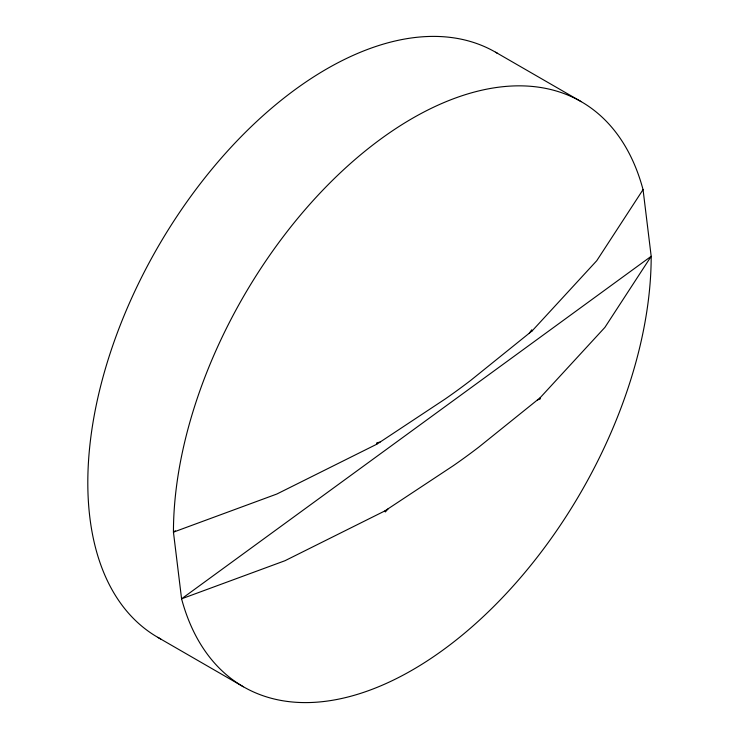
<?xml version="1.0" encoding="UTF-8"?>
<svg xmlns="http://www.w3.org/2000/svg" width="739" height="739" viewBox="0 0 739 739"><rect width="100%" height="100%" fill="white"/><g stroke="black" fill="none" stroke-linecap="round" stroke-linejoin="round"><path stroke-width="1.11" d="M175.309 530.768L173.443 532.135L276.829 494.031L376.714 444.25L376.872 442.772L380.04 442.107L445.238 398.958A652.731 422.819 -7 0 0 470.845 380.28L532.182 330.85L596.77 260.682L643.05 189.618A337.815 195.041 -60 0 0 381.139 138.756A337.815 195.041 -60 0 0 173.443 532.135L181.582 598.821A337.815 195.041 -60 0 0 443.492 649.683A337.815 195.041 -60 0 0 651.188 256.304L643.05 189.618M540.32 397.545L540.163 399.023L537.438 399.938L478.983 446.975A652.731 422.81 -7 0 1 453.376 465.653L384.853 510.935L284.968 560.725L181.582 598.821L651.188 256.304L604.908 327.377L540.32 397.545L537.438 399.938M529.3 333.243L531.72 329.834L532.182 330.85M388.178 508.801L385.315 511.961L384.853 510.935M376.714 444.25L380.04 442.107M495.592 52.22L581.224 101.659M157.776 637.341L243.408 686.78M160.723 638.976A337.815 195.041 -60 0 1 157.287 248.101A337.815 195.041 -60 0 1 497.523 53.365"/></g></svg>
